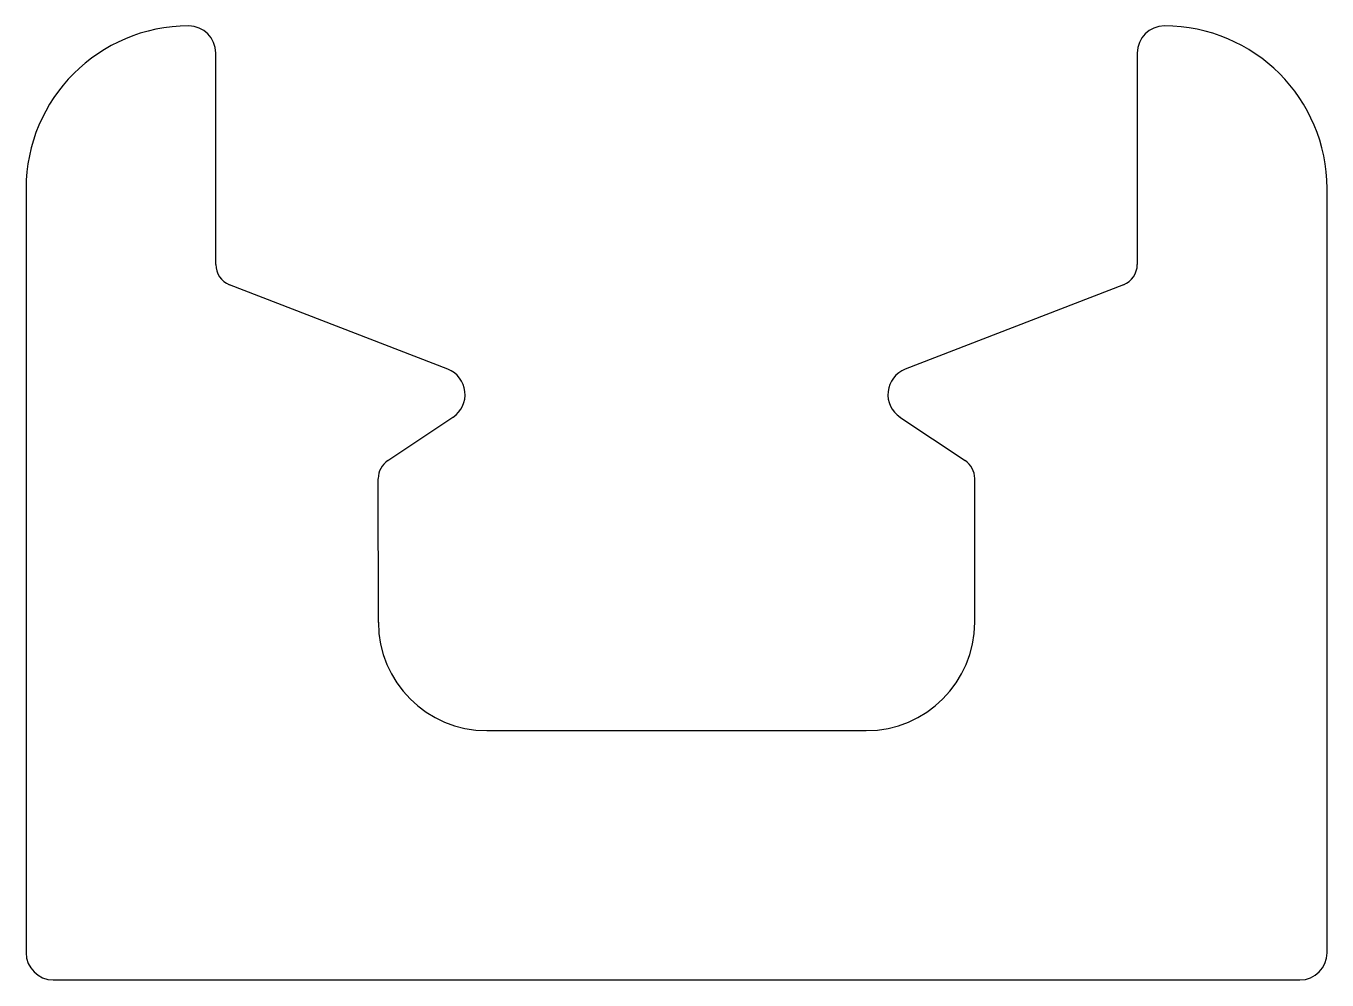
# Model space of a CAD drawing. Extents: x 2841.6 to 2853.6, y 1206.8 to 1215.6.
import ezdxf

# ---------------------------------------------------------------- set-up
doc = ezdxf.new("R2010")
doc.units = 0
doc.layers.get('0').update_dxf_attribs({"linetype": 'CONTINUOUS'})

msp = doc.modelspace()

# ---------------------------------------------------------------- linework, layer by layer
for p, q in [((2843.376, 1213.402), (2843.376, 1215.352)), ((2851.876, 1215.352), (2851.876, 1213.402)), ((2841.626, 1214.102), (2841.626, 1207.052)), ((2853.626, 1207.052), (2853.626, 1214.102)), ((2845.516, 1212.435), (2843.503, 1213.215)), ((2851.748, 1213.215), (2849.735, 1212.435)), ((2844.963, 1211.593), (2845.564, 1211.993)), ((2849.687, 1211.993), (2850.288, 1211.593)), ((2844.876, 1210.1), (2844.874, 1211.426)), ((2850.376, 1210.1), (2850.377, 1211.426)), ((2845.876, 1209.102), (2849.376, 1209.102)), ((2841.876, 1206.802), (2853.376, 1206.802))]:
    msp.add_line(p, q)
for centre, radius, start, end in [((2843.126, 1214.102), 1.5, 90, 180), ((2843.126, 1215.352), 0.25, 0, 90), ((2852.126, 1215.352), 0.25, 90, 180), ((2852.126, 1214.102), 1.5, 0, 90), ((2843.576, 1213.402), 0.2, 180, 248.8058), ((2851.676, 1213.402), 0.2, 291.1942, 0), ((2845.426, 1212.202), 0.25, 303.6695, 68.8058), ((2849.826, 1212.202), 0.25, 111.1942, 236.3305), ((2845.074, 1211.427), 0.2, 123.6695, 180.0683), ((2850.177, 1211.427), 0.2, 359.9317, 56.3305), ((2845.876, 1210.102), 1, 180.0683, 270), ((2849.376, 1210.102), 1, 270, 359.9317), ((2841.876, 1207.052), 0.25, 180, 270), ((2853.376, 1207.052), 0.25, 270, 0)]:
    msp.add_arc(centre, radius, start, end)

doc.saveas('drawing.dxf')
